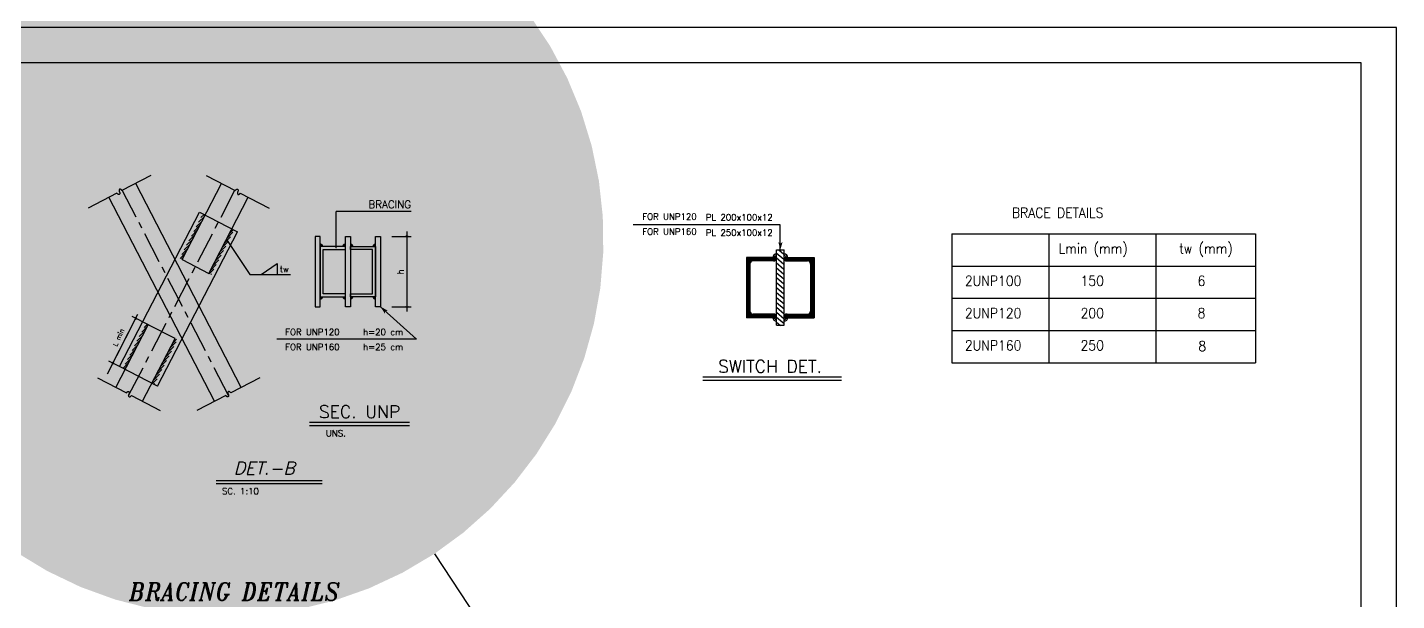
# Model space of a CAD drawing. Header units: inches. Extents: x 1387 to 2676, y -3554 to -2136.
# Drawn here: x 2521.7 to 2576.2, y -3511.6 to -3488.8 of the extents above; entities that cross this region are included whole.
import ezdxf
from ezdxf.enums import TextEntityAlignment as Align

# ---------------------------------------------------------------- set-up
doc = ezdxf.new("R2010")
doc.units = ezdxf.units.IN
doc.header["$MEASUREMENT"] = 0
doc.linetypes.add('CENTER', pattern=[2, 1.25, -0.25, 0.25, -0.25])
doc.linetypes.add('HIDDEN', pattern=[0.375, 0.25, -0.125])
for name, color, linetype in [('1', 1, 'Continuous'), ('1R', 1, 'Continuous'), ('2Y', 2, 'Continuous'), ('3', 3, 'HIDDEN'), ('3G', 3, 'Continuous'), ('4C', 4, 'Continuous'), ('6M', 6, 'Continuous'), ('AXE', 1, 'CENTER'), ('DIM', 8, 'Continuous'), ('Hatch', 1, 'Continuous'), ('lateral brace', 5, 'Continuous'), ('Layer4', 118, 'Continuous'), ('PY', 4, 'Continuous'), ('TXT', 3, 'Continuous')]:
    doc.layers.add(name, color=color, linetype=linetype)
doc.styles.add('ITALICT', font='italict')
doc.styles.add('ROMANS', font='ROMANS')
doc.styles.add('ROMANT', font='romant')
doc.dimstyles.new('FELESH', dxfattribs={"dimscale": 10, "dimtxt": 2, "dimasz": 1, "dimexe": 1.5, "dimexo": 8, "dimgap": 1, "dimtad": 1, "dimlfac": 0.75, "dimzin": 9, "dimdsep": 46, "dimtxsty": 'ROMANS', "dimblk": 'DOT', "dimcen": 0.09, "dimdle": 1.5, "dimclrd": 1, "dimclre": 1, "dimclrt": 2, "dimadec": 0, "dimazin": 0, "dimtfac": 0.5, "dimtix": 1, "dimtmove": 2, "dimatfit": 3, "dimldrblk": 'DOT', "dimfxl": 1, "dimtvp": 0.15, "dimtolj": 1, "dimtzin": 9, "dimarcsym": 0})

# ---------------------------------------------------------------- blocks, each defined once
blk = doc.blocks.new('F')
at = {"layer": '3'}
for points in [[(0, 0), (2.57, 0), (3.14, 0.84)], [(0, 0), (2.57, 0), (3.14, -0.84)]]:
    blk.add_solid(points, dxfattribs=at)
blk = doc.blocks.new('P')
at = {"layer": '6M'}
blk.add_circle((0, 0), 0.291, dxfattribs=at)
blk = doc.blocks.new('*U2919', base_point=(5234.6, -1470.2))
at = {"color": 0}
for points in [[(5234.6, -1470.2), (5234.6, -1482.2), (5246.6, -1482.2)], [(5240.6, -1471.8), (5238.7, -1470.9), (5234.6, -1470.2), (5236.7, -1470.4)], [(5234.6, -1470.2), (5246.6, -1482.2), (5240.6, -1471.8), (5245, -1476.2)], [(5245, -1476.2), (5243.8, -1474.5), (5240.6, -1471.8), (5242.3, -1473)], [(5246.6, -1482.2), (5246.4, -1480.1), (5245, -1476.2), (5245.9, -1478.1)]]:
    blk.add_solid(points, dxfattribs=at)
blk = doc.blocks.new('DOT')
at = {"layer": 'DIM', "color": 0, "linetype": 'ByBlock'}
blk.add_line((-0.5, 0), (-1, 0), dxfattribs=at)
at = {"layer": 'DIM', "color": 0, "linetype": 'ByBlock', "const_width": 0.5}
blk.add_lwpolyline([(-0.25, 0, 1), (0.25, 0, 1)], format="xyb", close=True, dxfattribs=at)

msp = doc.modelspace()

# ---------------------------------------------------------------- hatches: boundary and pattern name
at = {"layer": '2Y'}
h = msp.add_hatch(dxfattribs=at)
h.set_pattern_fill('ANSI31', color=256, scale=1.2, angle=94.689376833, style=0)
h.set_pattern_definition([(139.689377, (459.78449, -4193.90387), (-0.097039676, -0.114382259), [])])
h.paths.add_polyline_path([(2551.76688964, -3497.65933125), (2551.46697863, -3497.67666678), (2551.48317417, -3500.68431739), (2551.78317852, -3500.68431739)])
at = {"layer": '3G'}
h = msp.add_hatch(color=256, dxfattribs=at)
h.paths.add_polyline_path([(2533.95553918, -3497.53530967), (2533.95553918, -3497.56775569, -1), (2533.95553918, -3497.59775569, -1), (2533.95553918, -3497.56775569), (2533.95553918, -3497.53530967), (2533.32484982, -3497.53530967), (2533.32484982, -3499.53530967), (2534.32484982, -3499.53530967), (2534.32484982, -3499.41530967), (2533.44484982, -3499.41530967), (2533.44484982, -3497.65530967), (2534.32484982, -3497.65530967), (2534.32484982, -3497.53530967)])
h.paths.add_polyline_path([(2535.40484982, -3497.65530967), (2535.40484982, -3499.41530967), (2534.52484982, -3499.41530967), (2534.52484982, -3499.53530967), (2535.52484982, -3499.53530967), (2535.52484982, -3497.53530967), (2534.52484982, -3497.53530967), (2534.52484982, -3497.65530967)])
at = {"layer": '6M'}
h = msp.add_hatch(dxfattribs=at)
h.set_pattern_fill('ANSI31', color=1, scale=0.5)
h.set_pattern_definition([(45, (-458049.891254, -51119.10895), (-0.044194173824, 0.044194173824), [])])
h.paths.add_polyline_path([(2528.74805545, -3496.2815832), (2528.65924984, -3496.2356097), (2527.73977984, -3498.011722), (2527.82858546, -3498.0576955)])
h.paths.add_polyline_path([(2529.90252845, -3496.87923869), (2529.81372284, -3496.83326519), (2528.89425285, -3498.6093775), (2528.98305846, -3498.655351)])
h = msp.add_hatch(dxfattribs=at)
h.set_pattern_fill('ANSI31', color=1, scale=0.5)
h.set_pattern_definition([(45, (-458052.15223, -51123.476414), (-0.044194173824, 0.044194173824), [])])
h.paths.add_polyline_path([(2526.48707779, -3500.6490452), (2526.39827217, -3500.6030717), (2525.47880218, -3502.37918401), (2525.56760779, -3502.42515751)])
h.paths.add_polyline_path([(2527.64155079, -3501.2467007), (2527.55274517, -3501.2007272), (2526.63327518, -3502.97683951), (2526.72208079, -3503.02281301)])

# ---------------------------------------------------------------- linework, layer by layer
at = {"layer": '1'}
msp.add_lwpolyline([(2493.46604547, -3546.86756846), (2574.73439564, -3546.86756846), (2574.73439564, -3490.23457183), (2493.46604547, -3490.23457183)], close=True, dxfattribs=at)
at = {"layer": '1R'}
for p, q in [((2533.95553918, -3497.58275569), (2533.95553918, -3496.14209392)), ((2536.9406414, -3496.14209392), (2533.95553918, -3496.14209392)), ((2551.63034593, -3496.67642091, 0.00000032), (2545.7789885, -3496.67642091, 0.00000032)), ((2551.63034593, -3497.67835626, 0.00000032), (2551.63034593, -3496.67642091, 0.00000032)), ((2536.17206424, -3497.13530967), (2536.94023205, -3497.13662797)), ((2536.77967573, -3500.12630718), (2536.77967573, -3496.94146011)), ((2535.72484982, -3499.93530967), (2537.15878323, -3501.22590706)), ((2536.18079674, -3499.93518834), (2536.94896455, -3499.93650665)), ((2524.86485362, -3502.60104847, -0.00019194), (2525.96588395, -3500.44303497, -0.0000592)), ((2524.9730057, -3502.39005671, -0.00019194), (2526.07403603, -3500.23204321, -0.0000592)), ((2526.52372828, -3500.66762514, -0.0000592), (2525.83857186, -3500.32028638, -0.0000592)), ((2537.15878323, -3501.22590706), (2531.60322579, -3501.22590706)), ((2525.5999577, -3502.45204474, 0.00001672), (2524.91480129, -3502.10470598, 0.00001672))]:
    msp.add_line(p, q, dxfattribs=at)
at = {"layer": '2Y'}
for p, q in [((2526.59023181, -3494.71190395, -0.00269408), (2525.43328644, -3495.31075479, -0.00269408)), ((2528.79106057, -3494.71190395, -0.00269408), (2529.94800594, -3495.31075479, -0.00269408)), ((2525.23860323, -3495.4115255, -0.00269408), (2524.08815239, -3496.00701468, -0.00269408)), ((2530.14268915, -3495.4115255, -0.00269408), (2531.29313999, -3496.00701468, -0.00269408)), ((2558.45531541, -3498.31540932, 0.00000032), (2570.54233295, -3498.31540932, 0.00000032)), ((2558.45531541, -3499.60060932, 0.00000032), (2570.54233295, -3499.60060932, 0.00000032)), ((2558.45531541, -3500.88580932, 0.00000032), (2570.54233295, -3500.88580932, 0.00000032)), ((2524.46096479, -3502.76546789, -0.00269408), (2525.61791016, -3503.36431874, -0.00269408)), ((2530.92032759, -3502.76546789, -0.00269408), (2529.76338222, -3503.36431874, -0.00269408)), ((2525.81259337, -3503.46508944, -0.00269408), (2526.96304421, -3504.06057862, -0.00269408)), ((2529.56869902, -3503.46508944, -0.00269408), (2528.41824818, -3504.06057862, -0.00269408))]:
    msp.add_line(p, q, dxfattribs=at)
at = {"layer": '2Y', "elevation": -0.00269408}
for points in [[(2525.33594484, -3495.36114015, -0.0646605448), (2525.34775382, -3495.39364249, -0.077520967), (2525.34961994, -3495.42247894, -0.1071733163), (2525.34145765, -3495.44852915, -0.1449999812), (2525.32677366, -3495.46264383, -0.1449999812), (2525.30677112, -3495.46648338, -0.1071733163), (2525.28078904, -3495.45810676, -0.077520967), (2525.25832228, -3495.43993348, -0.0646605448), (2525.23860323, -3495.4115255, -0.0646605448)], [(2525.43328644, -3495.31075479, 0.0646605448), (2525.4135674, -3495.28234681, 0.077520967), (2525.39110064, -3495.26417353, 0.1071733163), (2525.36511855, -3495.25579692, 0.1449999812), (2525.34511601, -3495.25963647, 0.1449999812), (2525.33043202, -3495.27375114, 0.1071733163), (2525.32226973, -3495.29980135, 0.077520967), (2525.32413586, -3495.32863781, 0.0646605448), (2525.33594484, -3495.36114015, 0.0646605448)], [(2529.94800594, -3495.31075479, -0.0646605448), (2529.96772498, -3495.28234681, -0.077520967), (2529.99019175, -3495.26417353, -0.1071733163), (2530.01617383, -3495.25579692, -0.1449999812), (2530.03617637, -3495.25963647, -0.1449999812), (2530.05086036, -3495.27375114, -0.1071733163), (2530.05902265, -3495.29980135, -0.077520967), (2530.05715653, -3495.32863781, -0.0646605448), (2530.04534755, -3495.36114015, -0.0646605448)], [(2530.04534755, -3495.36114015, 0.0646605448), (2530.03353857, -3495.39364249, 0.077520967), (2530.03167244, -3495.42247894, 0.1071733163), (2530.03983473, -3495.44852915, 0.1449999812), (2530.05451872, -3495.46264383, 0.1449999812), (2530.07452126, -3495.46648338, 0.1071733163), (2530.10050335, -3495.45810676, 0.077520967), (2530.12297011, -3495.43993348, 0.0646605448), (2530.14268915, -3495.4115255, 0.0646605448)], [(2525.61791016, -3503.36431874, -0.0646605448), (2525.6376292, -3503.33591075, -0.077520967), (2525.66009596, -3503.31773747, -0.1071733163), (2525.68607805, -3503.30936086, -0.1449999812), (2525.70608059, -3503.31320041, -0.1449999812), (2525.72076458, -3503.32731508, -0.1071733163), (2525.72892687, -3503.3533653, -0.077520967), (2525.72706075, -3503.38220175, -0.0646605448), (2525.71525177, -3503.41470409, -0.0646605448)], [(2525.71525177, -3503.41470409, 0.0646605448), (2525.70344279, -3503.44720643, 0.077520967), (2525.70157666, -3503.47604288, 0.1071733163), (2525.70973895, -3503.50209309, 0.1449999812), (2525.72442294, -3503.51620777, 0.1449999812), (2525.74442548, -3503.52004732, 0.1071733163), (2525.77040757, -3503.51167071, 0.077520967), (2525.79287433, -3503.49349742, 0.0646605448), (2525.81259337, -3503.46508944, 0.0646605448)], [(2529.66604062, -3503.41470409, -0.0646605448), (2529.6778496, -3503.44720643, -0.077520967), (2529.67971572, -3503.47604288, -0.1071733163), (2529.67155343, -3503.50209309, -0.1449999812), (2529.65686944, -3503.51620777, -0.1449999812), (2529.6368669, -3503.52004732, -0.1071733163), (2529.61088482, -3503.51167071, -0.077520967), (2529.58841806, -3503.49349742, -0.0646605448), (2529.56869902, -3503.46508944, -0.0646605448)], [(2529.76338222, -3503.36431874, 0.0646605448), (2529.74366318, -3503.33591075, 0.077520967), (2529.72119642, -3503.31773747, 0.1071733163), (2529.69521433, -3503.30936086, 0.1449999812), (2529.67521179, -3503.31320041, 0.1449999812), (2529.6605278, -3503.32731508, 0.1071733163), (2529.65236551, -3503.3533653, 0.077520967), (2529.65423164, -3503.38220175, 0.0646605448), (2529.66604062, -3503.41470409, 0.0646605448)]]:
    msp.add_lwpolyline(points, format="xyb", dxfattribs=at)
at = {"layer": '2Y', "color": 4}
for points in [[(2533.32484982, -3499.93530967), (2533.32484982, -3497.13530967), (2533.12484982, -3497.13530967), (2533.12484982, -3499.93530967)], [(2534.32484982, -3499.93530967), (2534.32484982, -3497.13530967), (2534.52484982, -3497.13530967), (2534.52484982, -3499.93530967)], [(2535.52484982, -3499.93530967), (2535.52484982, -3497.13530967), (2535.72484982, -3497.13530967), (2535.72484982, -3499.93530967)]]:
    msp.add_lwpolyline(points, close=True, dxfattribs=at)
at = {"layer": '2Y'}
for points in [[(2534.32484982, -3497.65530967), (2534.32484982, -3497.53530967), (2533.32484982, -3497.53530967), (2533.32484982, -3499.53530967), (2534.32484982, -3499.53530967), (2534.32484982, -3499.41530967), (2533.44484982, -3499.41530967), (2533.44484982, -3497.65530967)], [(2534.52484982, -3497.65530967), (2534.52484982, -3497.53530967), (2535.52484982, -3497.53530967), (2535.52484982, -3499.53530967), (2534.52484982, -3499.53530967), (2534.52484982, -3499.41530967), (2535.40484982, -3499.41530967), (2535.40484982, -3497.65530967)]]:
    msp.add_lwpolyline(points, close=True, dxfattribs=at)
at = {"layer": '3G'}
for p, q in [((2530.18652954, -3503.14529186, -0.00100455), (2525.98330351, -3495.02605839, 0.00138364)), ((2527.82858546, -3498.0576955, 0.00049191), (2529.39801669, -3495.02607279, 0.00138363)), ((2529.12083035, -3503.69691242, -0.00100453), (2524.91760432, -3495.57767895, 0.00138366)), ((2528.89425285, -3498.6093775, 0.00049191), (2530.46371588, -3495.57769335, 0.00138365)), ((2525.34559375, -3502.31022376, -0.00079273), (2528.52604142, -3496.16664945, 0.00101434)), ((2528.52604142, -3496.16664945, 0.00041355), (2530.03573688, -3496.94819894, 0.00041355)), ((2526.85528922, -3503.09177326, -0.00079273), (2530.03573688, -3496.94819894, 0.00101434)), ((2551.48034593, -3500.66542834, 0.00000032), (2551.48034593, -3497.67665824, 0.00000032)), ((2551.48034593, -3497.67665824, 0.00000032), (2551.78034593, -3497.67665824, 0.00000032)), ((2551.78034593, -3500.66542834, 0.00000032), (2551.78034593, -3497.67665824, 0.00000032)), ((2527.82858546, -3498.0576955, 0.00049191), (2528.89425285, -3498.6093775, 0.00049191)), ((2551.48034593, -3497.97104329, 0.00000032), (2550.28034593, -3497.97104329, 0.00000032)), ((2550.28034593, -3497.97104329, 0.00000032), (2550.28034593, -3500.37104329, 0.00000032)), ((2551.47836642, -3497.99174964, 0.00000032), (2550.30563171, -3497.99174964, 0.00000032)), ((2550.30563171, -3497.99174964, 0.00000032), (2550.30563171, -3500.34576814, 0.00000032)), ((2551.47836642, -3498.01674964, 0.00000032), (2550.33063171, -3498.01674964, 0.00000032)), ((2550.33063171, -3498.01674964, 0.00000032), (2550.33063171, -3500.32076814, 0.00000032)), ((2551.46976668, -3498.04430891, 0.00000032), (2550.35363188, -3498.04430891, 0.00000032)), ((2550.35363188, -3498.04430891, 0.00000032), (2550.35363188, -3500.29777767, 0.00000032)), ((2551.45460418, -3498.06930891, 0.00000032), (2550.37863188, -3498.06930891, 0.00000032)), ((2550.37863188, -3498.06930891, 0.00000032), (2550.37863188, -3500.27277767, 0.00000032)), ((2551.42777246, -3498.09430891, 0.00000032), (2550.37863188, -3498.09430891, 0.00000032)), ((2550.39934593, -3498.23504329, 0.00000032), (2550.39934593, -3500.10704329, 0.00000032)), ((2550.42434593, -3498.23504329, 0.00000032), (2550.42434593, -3500.10704329, 0.00000032)), ((2551.36034593, -3498.11504329, 0.00000032), (2550.54434593, -3498.11504329, 0.00000032)), ((2551.48034593, -3497.97104329, 0.00000032), (2551.48034593, -3497.99504329, 0.00000032)), ((2551.78034593, -3497.97104329, 0.00000032), (2552.98034593, -3497.97104329, 0.00000032)), ((2551.78034593, -3497.97104329, 0.00000032), (2551.78034593, -3497.99504329, 0.00000032)), ((2551.78232545, -3497.99174964, 0.00000032), (2552.95506016, -3497.99174964, 0.00000032)), ((2551.78232545, -3498.01674964, 0.00000032), (2552.93006016, -3498.01674964, 0.00000032)), ((2551.79092519, -3498.04430891, 0.00000032), (2552.90705999, -3498.04430891, 0.00000032)), ((2551.79359476, -3497.97053522, 0.00000032), (2551.79372399, -3497.99453487, 0.00000032)), ((2551.80608768, -3498.06930891, 0.00000032), (2552.88205999, -3498.06930891, 0.00000032)), ((2551.8329194, -3498.09430891, 0.00000032), (2552.88205999, -3498.09430891, 0.00000032)), ((2551.90034593, -3498.11504329, 0.00000032), (2552.71634593, -3498.11504329, 0.00000032)), ((2552.83634593, -3498.23504329, 0.00000032), (2552.83634593, -3500.10704329, 0.00000032)), ((2552.86134593, -3498.23504329, 0.00000032), (2552.86134593, -3500.10704329, 0.00000032)), ((2552.88205999, -3498.06930891, 0.00000032), (2552.88205999, -3500.27277767, 0.00000032)), ((2552.90705999, -3498.04430891, 0.00000032), (2552.90705999, -3500.29777767, 0.00000032)), ((2552.93006016, -3498.01674964, 0.00000032), (2552.93006016, -3500.32076814, 0.00000032)), ((2552.95506016, -3497.99174964, 0.00000032), (2552.95506016, -3500.34576814, 0.00000032)), ((2552.98034593, -3497.97104329, 0.00000032), (2552.98034593, -3500.37104329, 0.00000032)), ((2551.48034593, -3500.37104329, 0.00000032), (2550.28034593, -3500.37104329, 0.00000032)), ((2551.48033916, -3500.34576814, 0.00000032), (2550.30563171, -3500.34576814, 0.00000032)), ((2551.47743401, -3500.32076814, 0.00000032), (2550.33063171, -3500.32076814, 0.00000032)), ((2551.46976668, -3500.29777767, 0.00000032), (2550.35363188, -3500.29777767, 0.00000032)), ((2551.45460418, -3500.27277767, 0.00000032), (2550.37863188, -3500.27277767, 0.00000032)), ((2551.36034593, -3500.22704329, 0.00000032), (2550.54434593, -3500.22704329, 0.00000032)), ((2551.43366032, -3500.25204329, 0.00000032), (2550.54434593, -3500.25204329, 0.00000032)), ((2551.48034593, -3500.37104329, 0.00000032), (2551.48034593, -3500.34704329, 0.00000032)), ((2551.78034593, -3500.37104329, 0.00000032), (2551.78034593, -3500.34704329, 0.00000032)), ((2551.78034593, -3500.37104329, 0.00000032), (2552.98034593, -3500.37104329, 0.00000032)), ((2551.78035271, -3500.34576814, 0.00000032), (2552.95506016, -3500.34576814, 0.00000032)), ((2551.78325786, -3500.32076814, 0.00000032), (2552.93006016, -3500.32076814, 0.00000032)), ((2551.79092519, -3500.29777767, 0.00000032), (2552.90705999, -3500.29777767, 0.00000032)), ((2551.80608768, -3500.27277767, 0.00000032), (2552.88205999, -3500.27277767, 0.00000032)), ((2551.80651804, -3500.37050042, 0.00000032), (2551.80638881, -3500.34650077, 0.00000032)), ((2551.82703154, -3500.25204329, 0.00000032), (2552.71634593, -3500.25204329, 0.00000032)), ((2551.90034593, -3500.22704329, 0.00000032), (2552.71634593, -3500.22704329, 0.00000032)), ((2525.19479507, -3503.14530854, -0.00100455), (2526.48707779, -3500.6490452, -0.0002703)), ((2527.55274517, -3501.2007272, -0.00019194), (2526.48707779, -3500.6490452, -0.00019194)), ((2551.48034593, -3500.66542834, 0.00000032), (2551.78034593, -3500.66542834, 0.00000032)), ((2526.26049426, -3503.6969291, -0.00100454), (2527.55274517, -3501.2007272, -0.0002703)), ((2526.85528922, -3503.09177325, -0.00019194), (2525.34559375, -3502.31022376, -0.00019194)), ((2548.5413896, -3502.85868785, 0.00000032), (2554.06716045, -3502.85868785, 0.00000032)), ((2532.89690846, -3504.66391421), (2536.88023733, -3504.66391421)), ((2529.19092741, -3506.97109442), (2533.40673927, -3506.97109442))]:
    msp.add_line(p, q, dxfattribs=at)
for centre, radius, start, end in [((2550.54434593, -3498.23504329, 0.00000032), 0.195, 90, 180), ((2550.54434593, -3498.23504329, 0.00000032), 0.17, 90, 180), ((2550.54434593, -3498.23504329, 0.00000032), 0.145, 90, 180), ((2550.54434593, -3498.23504329, 0.00000032), 0.12, 90, 180), ((2551.36034593, -3497.99504329, 0.00000032), 0.12, 270, 0), ((2551.90034593, -3497.99504329, 0.00000032), 0.12, 180, 270), ((2552.71634593, -3498.23504329, 0.00000032), 0.195, 0, 90), ((2552.71634593, -3498.23504329, 0.00000032), 0.17, 0, 90), ((2552.71634593, -3498.23504329, 0.00000032), 0.145, 0, 90), ((2552.71634593, -3498.23504329, 0.00000032), 0.12, 0, 90), ((2550.54434593, -3500.10704329, 0.00000032), 0.195, 180, 270), ((2550.54434593, -3500.10704329, 0.00000032), 0.17, 180, 270), ((2550.54434593, -3500.10704329, 0.00000032), 0.145, 180, 270), ((2550.54434593, -3500.10704329, 0.00000032), 0.12, 180, 270), ((2551.36034593, -3500.34704329, 0.00000032), 0.12, 0, 90), ((2551.90034593, -3500.34704329, 0.00000032), 0.12, 90, 180), ((2552.71634593, -3500.10704329, 0.00000032), 0.195, 270, 0), ((2552.71634593, -3500.10704329, 0.00000032), 0.17, 270, 0), ((2552.71634593, -3500.10704329, 0.00000032), 0.12, 270, 0), ((2552.71634593, -3500.10704329, 0.00000032), 0.145, 270, 0)]:
    msp.add_arc(centre, radius, start, end, dxfattribs=at)
at = {"layer": '4C'}
for p, q in [((2558.45531541, -3497.03020932, 0.00000032), (2570.54233295, -3497.03020932, 0.00000032)), ((2558.45531541, -3497.03020932, 0.00000032), (2558.45531541, -3502.17100932, 0.00000032)), ((2562.31091541, -3497.03020932, 0.00000032), (2562.31091541, -3502.17100932, 0.00000032)), ((2566.57616441, -3497.03020932, 0.00000032), (2566.57616441, -3502.17100932, 0.00000032)), ((2570.54233295, -3497.03020932, 0.00000032), (2570.54233295, -3502.17100932, 0.00000032)), ((2558.45531541, -3498.31540932, 0.00000032), (2570.54233295, -3498.31540932, 0.00000032)), ((2558.45531541, -3502.17100932, 0.00000032), (2570.54233295, -3502.17100932, 0.00000032))]:
    msp.add_line(p, q, dxfattribs=at)
at = {"layer": '6M', "color": 1}
for p, q in [((2530.97652632, -3498.65857597, 0.00093778), (2531.60965162, -3498.21006735, 0.00093778)), ((2531.60965162, -3498.21006735, 0.00093778), (2531.60965162, -3498.65857597, 0.00093778))]:
    msp.add_line(p, q, dxfattribs=at)
at = {"layer": '6M'}
msp.add_line((2529.19092741, -3506.85109442), (2533.40673927, -3506.85109442), dxfattribs=at)
for centre, radius, start, end in [((2551.46870953, -3497.97582795, 0.00000032), 0.13514902, 87.931142951, 177.938191026), ((2551.79198233, -3497.97582795, 0.00000032), 0.13514902, 2.061808974, 92.068857049), ((2551.46870953, -3497.97582795, 0.00000032), 0.07514902, 83.882250499, 176.314525436), ((2551.79198233, -3497.97582795, 0.00000032), 0.07514902, 3.685474564, 96.117749501), ((2551.46870953, -3500.36625863, 0.00000032), 0.13514902, 182.061808974, 272.068857049), ((2551.46870953, -3500.36625863, 0.00000032), 0.07514902, 183.685474564, 276.117749501), ((2551.79198233, -3500.36625863, 0.00000032), 0.07514902, 263.882250499, 356.314525436), ((2551.79198233, -3500.36625863, 0.00000032), 0.13514902, 267.931142951, 357.938191026)]:
    msp.add_arc(centre, radius, start, end, dxfattribs=at)
at = {"layer": 'AXE'}
for p, q in [((2529.67999605, -3503.47193609, -0.00101949), (2525.45045392, -3495.30186867, 0.00138365)), ((2525.70129971, -3503.47200856, -0.00101951), (2529.93086628, -3495.30188307, 0.00138364))]:
    msp.add_line(p, q, dxfattribs=at)
at = {"layer": 'DIM'}
msp.add_lwpolyline([(2492.05022055, -3548.28339338), (2576.15022055, -3548.28339338), (2576.15022055, -3488.81874691), (2492.05022055, -3488.81874691)], close=True, dxfattribs=at)
at = {"layer": 'lateral brace'}
msp.add_lwpolyline([(2492.05022055, -3548.28339338), (2576.15022055, -3548.28339338), (2576.15022055, -3488.81874691), (2492.05022055, -3488.81874691)], close=True, dxfattribs=at)
at = {"layer": 'Layer4'}
msp.add_lwpolyline([(2576.15022055, -3488.81874691), (2492.05022055, -3488.81874691), (2492.05022055, -3548.28339338), (2576.15022055, -3548.28339338)], close=True, dxfattribs=at)
at = {"layer": 'TXT', "color": 6}
for p, q in [((2548.5413896, -3502.72001425, 0.00000032), (2554.06716045, -3502.72001425, 0.00000032)), ((2532.89690846, -3504.52524061), (2536.88023733, -3504.52524061))]:
    msp.add_line(p, q, dxfattribs=at)

# ---------------------------------------------------------------- block references
at = {"color": 1, "linetype": 'ByBlock', "xscale": -0.05999999999994543, "yscale": 0.05999999999994543, "zscale": 0.06000000000000001, "rotation": 90}
msp.add_blockref('DOT', (2533.95553918, -3497.58275569), dxfattribs=at)
at = {"layer": '1R'}
for p, xscale, yscale, zscale, rotation in [((2551.63046717, -3497.67713778, 0.00000032), 0.09999999999998439, 0.09999999999998439, 0.09999999999998439, 89.18495202066657), ((2535.72484982, -3499.93530967), 0.1000000000000691, 0.1000000000000691, 0.1000000000000691, 317.1964741727637)]:
    msp.add_blockref('F', p, dxfattribs=dict(at, xscale=xscale, yscale=yscale, zscale=zscale, rotation=rotation))
at = {"layer": '2Y'}
for p, xscale, yscale, zscale, rotation in [((2536.77094323, -3497.13633744), 0.1000000000000206, 0.1000000000000206, 0.1000000000000206, 34.00000000001352), ((2536.77967573, -3499.93621612), 0.1000000000000206, 0.1000000000000206, 0.1000000000000206, 34.00000000001352), ((2525.98956663, -3500.39683289, -0.0000592), -0.1000000000000713, 0.1000000000000227, 0.1, 299.0190273990538), ((2525.08115778, -3502.17906495, -0.00019194), -0.1000000000000713, 0.1000000000000227, 0.1, 299.0190273990538)]:
    msp.add_blockref('P', p, dxfattribs=dict(at, xscale=xscale, yscale=yscale, zscale=zscale, rotation=rotation))
at = {"layer": 'Hatch', "yscale": 0.009999999999990905}
for p, xscale, zscale in [((2533.32484982, -3497.41530967), 0.009999999999990905, 0.009999999999990905), ((2534.32484982, -3497.41530967), -0.009999999999990905, 0.01), ((2534.52484982, -3497.41530967), 0.009999999999990905, 0.009999999999990905), ((2535.52484982, -3497.41530967), -0.009999999999990905, 0.01)]:
    msp.add_blockref('*U2919', p, dxfattribs=dict(at, xscale=xscale, zscale=zscale))
at = {"layer": 'Hatch', "yscale": 0.009999999999990905, "rotation": 180}
for p, xscale, zscale in [((2533.32484982, -3499.65530967), -0.009999999999990905, 0.01), ((2534.32484982, -3499.65530967), 0.009999999999990905, 0.009999999999990905), ((2534.52484982, -3499.65530967), -0.009999999999990905, 0.01), ((2535.52484982, -3499.65530967), 0.009999999999990905, 0.009999999999990905)]:
    msp.add_blockref('*U2919', p, dxfattribs=dict(at, xscale=xscale, zscale=zscale))

# ---------------------------------------------------------------- texts
at = {"layer": '2Y', "style": 'ROMANS', "width": 0.9}
for s, p in [('BRACE DETAILS', (2560.84233107, -3496.3952797, 0.00000032)), ('Lmin (mm)', (2562.70021797, -3497.81883089, 0.00000032)), ('tw (mm)', (2567.49708995, -3497.81883089, 0.00000032)), ('2UNP100', (2558.97476565, -3499.10403089, 0.00000032)), ('150', (2563.5764753, -3499.10403089, 0.00000032)), ('6', (2568.23231167, -3499.10403089, 0.00000032)), ('2UNP120', (2558.97476565, -3500.38923089, 0.00000032)), ('200', (2563.5764753, -3500.38923089, 0.00000032)), ('8', (2568.23231167, -3500.38923089, 0.00000032)), ('2UNP160', (2558.97476565, -3501.67443089, 0.00000032)), ('250', (2563.5764753, -3501.67443089, 0.00000032)), ('8', (2568.26410935, -3501.70088086, 0.00000032))]:
    msp.add_text(s, height=0.401625, dxfattribs=at).set_placement(p)
at = {"layer": '2Y', "style": 'ROMANT'}
for s, p in [('FOR UNP120    ', (2547.56575434, -3496.34708113, 0.00000032)), (' PL 200x100x12 ', (2549.99830492, -3496.3764827, 0.00000032)), ('FOR UNP160    ', (2547.56575434, -3496.94313718, 0.00000032)), (' PL 250x100x12 ', (2549.99830492, -3496.98905418, 0.00000032)), ('FOR UNP120    h=20 cm', (2534.27932226, -3500.9424572)), ('FOR UNP160    h=25 cm', (2534.27932226, -3501.53639087))]:
    msp.add_text(s, height=0.25, dxfattribs=at).set_placement(p, align=Align.MIDDLE)
at = {"layer": '3G'}
for s, height, style, p in [('BRACING', 0.3, 'ROMANT', (2536.0936408, -3495.86303184)), ('SC. 1:10', 0.25, 'ROMANS', (2530.15086158, -3507.2741915))]:
    msp.add_text(s, height=height, dxfattribs=dict(at, style=style)).set_placement(p, align=Align.MIDDLE)
for s, style, p in [('tw', 'ROMANS', (2531.71345675, -3498.56220439, 0.00093778)), ('UNS.', 'ROMANT', (2533.55188685, -3505.09510781))]:
    msp.add_text(s, height=0.25, dxfattribs=dict(at, style=style)).set_placement(p)
for s, height, rotation, style, p in [('h', 0.26041667, 87, 'ROMANT', (2536.63973868, -3498.66354067)), ('L min', 0.1875, 66.0190274, 'ROMANS', (2525.24055171, -3501.52824237, -0.0000592))]:
    msp.add_text(s, height=height, rotation=rotation, dxfattribs=dict(at, style=style)).set_placement(p)
at = {"layer": '4C', "style": 'ITALICT', "width": 0.9}
msp.add_text('BRACING DETAILS', height=0.7, dxfattribs=at).set_placement((2525.718518, -3511.61936601))
at = {"layer": '6M', "style": 'ITALICT'}
msp.add_text('DET.-B', height=0.5, dxfattribs=at).set_placement((2529.88348931, -3506.6079805))
at = {"layer": 'PY', "style": 'ROMANT'}
for s, p in [('SWITCH DET.', (2551.22150267, -3502.30724677, 0.00000032)), ('SEC. UNP', (2534.89344219, -3504.11247312))]:
    msp.add_text(s, height=0.5, dxfattribs=at).set_placement(p, align=Align.MIDDLE)

# ---------------------------------------------------------------- leaders
at = {"layer": '6M', "color": 1}
msp.add_leader([(2529.59557856, -3497.25464788, 0.00093778), (2530.52360684, -3498.65857597, 0.00093778), (2532.1430477, -3498.65857597, 0.00093778)], dimstyle='FELESH', override={"dimasz": 3}, dxfattribs=at)

doc.saveas('drawing.dxf')
